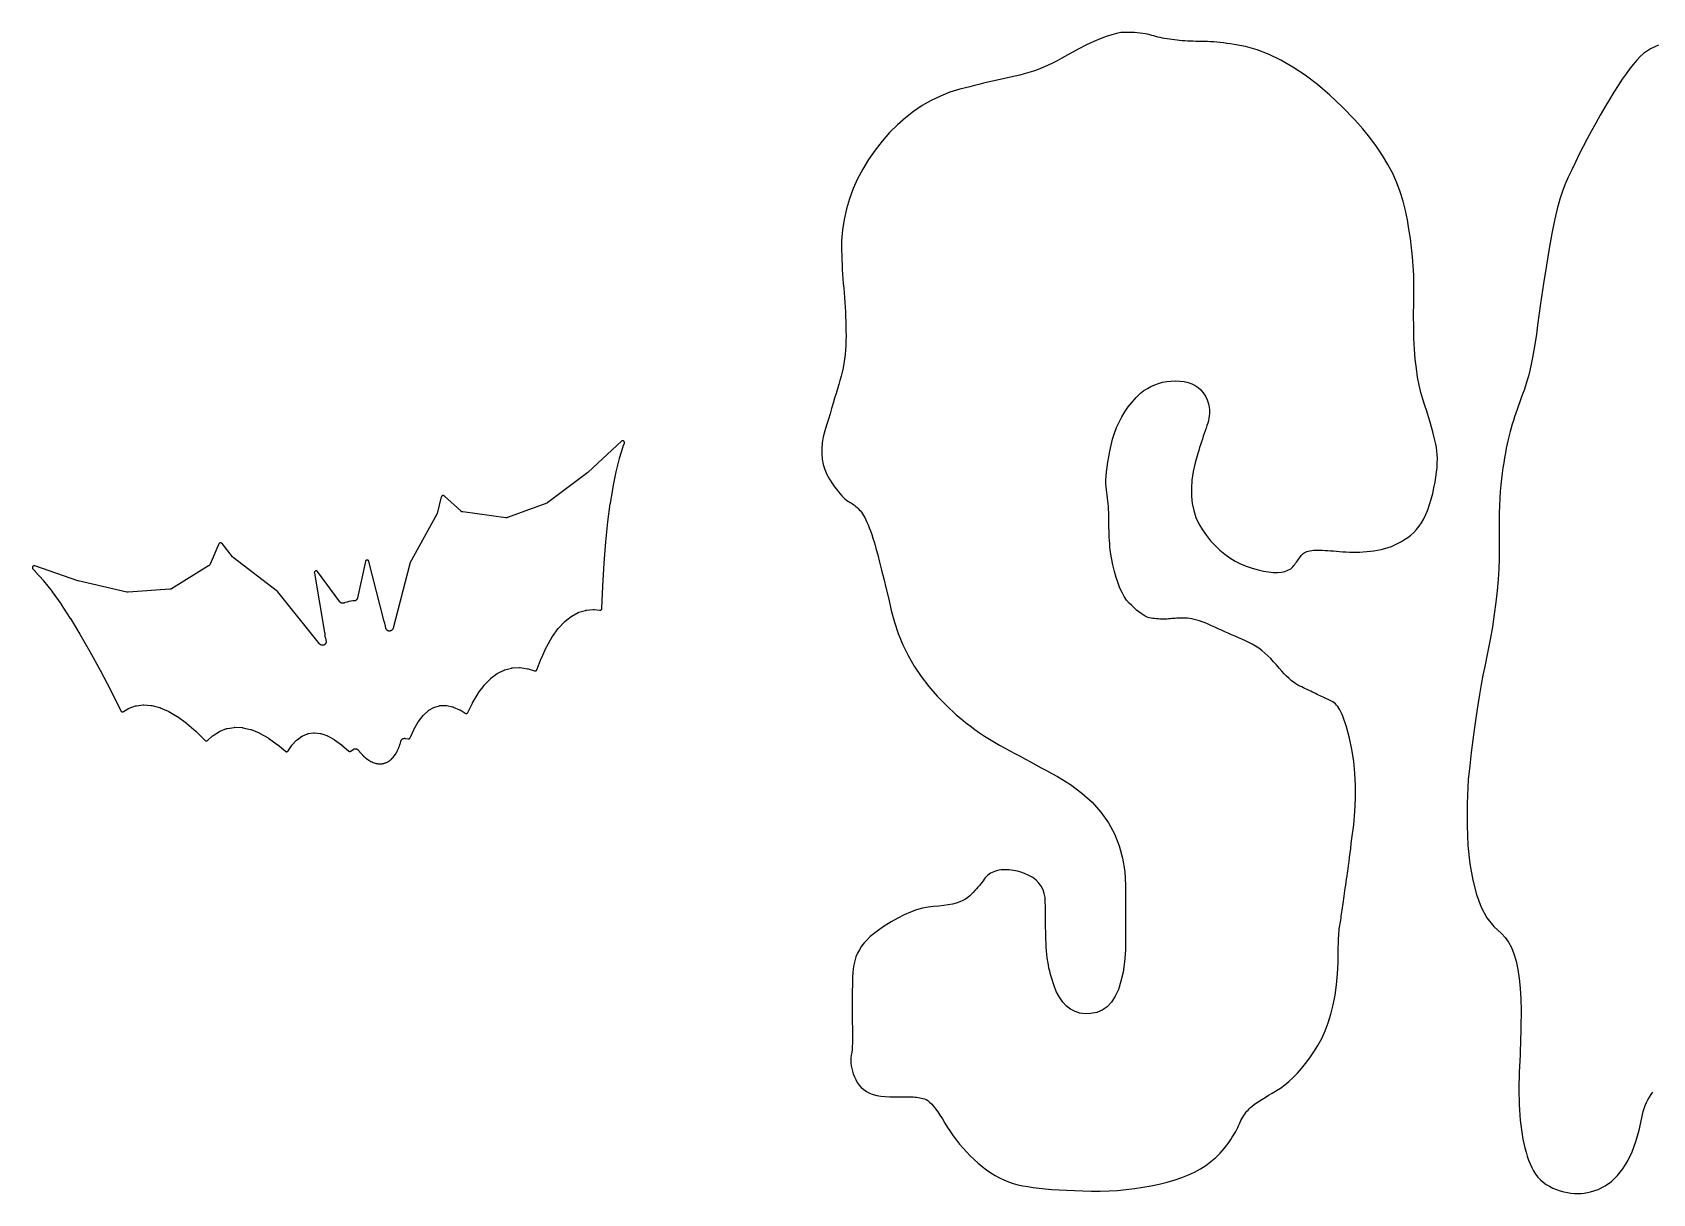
# Model space of a CAD drawing. Header units: millimetres. Extents: x 5 to 295, y 5 to 132.
# Drawn here: x 7 to 86.2, y 6.7 to 63.5 of the extents above; entities that cross this region are included whole.
import ezdxf

# ---------------------------------------------------------------- set-up
doc = ezdxf.new("R2010")
doc.units = ezdxf.units.MM

msp = doc.modelspace()

# ---------------------------------------------------------------- linework, layer by layer
at = {"layer": 'Schnitt'}
for points in [[(46.613, 53.84), (46.566, 53.312), (46.567, 53.077), (46.57, 52.841), (46.576, 52.607), (46.584, 52.373), (46.594, 52.14), (46.606, 51.908), (46.62, 51.676), (46.637, 51.445), (46.656, 51.215), (46.677, 50.986), (46.698, 50.757), (46.717, 50.527), (46.733, 50.296), (46.748, 50.064), (46.76, 49.832), (46.77, 49.599), (46.778, 49.365), (46.783, 49.131), (46.786, 48.896), (46.788, 48.66), (46.785, 48.425), (46.776, 48.194), (46.761, 47.967), (46.74, 47.744), (46.714, 47.524), (46.681, 47.308), (46.643, 47.096), (46.599, 46.887), (46.548, 46.682), (46.492, 46.481), (46.432, 46.277), (46.368, 46.063), (46.302, 45.84), (46.232, 45.607), (46.16, 45.364), (46.084, 45.112), (46.006, 44.85), (45.925, 44.578), (45.841, 44.297), (45.754, 44.007), (45.678, 43.715), (45.627, 43.431), (45.601, 43.154), (45.6, 42.884), (45.624, 42.622), (45.674, 42.367), (45.748, 42.12), (45.848, 41.88), (45.973, 41.647), (46.123, 41.422), (46.224, 41.28), (46.321, 41.15), (46.413, 41.032), (46.501, 40.926), (46.584, 40.831), (46.664, 40.748), (46.738, 40.678), (46.808, 40.618), (46.874, 40.571), (46.935, 40.536), (46.994, 40.505), (47.052, 40.471), (47.109, 40.434), (47.166, 40.394), (47.221, 40.351), (47.276, 40.305), (47.331, 40.257), (47.384, 40.205), (47.437, 40.15), (47.489, 40.093), (47.541, 40.028), (47.594, 39.952), (47.648, 39.865), (47.702, 39.768), (47.757, 39.659), (47.813, 39.539), (47.869, 39.408), (47.926, 39.265), (47.984, 39.112), (48.043, 38.948), (48.106, 38.758), (48.176, 38.527), (48.254, 38.255), (48.339, 37.943), (48.431, 37.591), (48.531, 37.197), (48.638, 36.764), (48.752, 36.289), (48.874, 35.774), (49.003, 35.218), (49.155, 34.649), (49.343, 34.093), (49.568, 33.55), (49.83, 33.02), (50.129, 32.504), (50.466, 32.001), (50.838, 31.511), (51.248, 31.035), (51.695, 30.572), (52.179, 30.122), (52.402, 29.933), (52.628, 29.75), (52.857, 29.573), (53.089, 29.401), (53.324, 29.236), (53.561, 29.076), (53.802, 28.923), (54.046, 28.775), (54.293, 28.633), (54.542, 28.497), (54.794, 28.364), (55.047, 28.229), (55.302, 28.092), (55.559, 27.954), (55.816, 27.814), (56.075, 27.673), (56.336, 27.531), (56.598, 27.387), (56.862, 27.241), (57.127, 27.094), (57.759, 26.709), (58.324, 26.291), (58.822, 25.84), (59.254, 25.357), (59.62, 24.842), (59.919, 24.294), (60.152, 23.713), (60.318, 23.1), (60.417, 22.455), (60.451, 21.777), (60.451, 20.152), (60.451, 20.003), (60.451, 19.854), (60.451, 19.702), (60.451, 19.549), (60.451, 19.395), (60.451, 19.239), (60.451, 19.082), (60.451, 18.923), (60.451, 18.763), (60.451, 18.601), (60.407, 18.038), (60.335, 17.532), (60.236, 17.081), (60.108, 16.687), (59.952, 16.348), (59.768, 16.066), (59.556, 15.84), (59.316, 15.67), (59.048, 15.557), (58.752, 15.499), (58.48, 15.49), (58.226, 15.523), (57.99, 15.597), (57.771, 15.712), (57.57, 15.868), (57.387, 16.066), (57.222, 16.306), (57.074, 16.586), (56.944, 16.908), (56.832, 17.272), (56.789, 17.421), (56.751, 17.574), (56.715, 17.731), (56.684, 17.892), (56.656, 18.056), (56.632, 18.224), (56.612, 18.396), (56.595, 18.571), (56.582, 18.751), (56.573, 18.933), (56.566, 19.12), (56.56, 19.31), (56.554, 19.504), (56.55, 19.701), (56.546, 19.903), (56.542, 20.108), (56.54, 20.316), (56.538, 20.529), (56.537, 20.745), (56.536, 20.964), (56.524, 21.179), (56.486, 21.378), (56.423, 21.563), (56.335, 21.732), (56.222, 21.888), (56.084, 22.028), (55.921, 22.153), (55.733, 22.264), (55.519, 22.36), (55.281, 22.441), (55.178, 22.469), (55.076, 22.492), (54.974, 22.51), (54.873, 22.524), (54.773, 22.534), (54.674, 22.539), (54.575, 22.54), (54.477, 22.536), (54.38, 22.528), (54.284, 22.515), (54.19, 22.498), (54.101, 22.474), (54.016, 22.444), (53.935, 22.409), (53.859, 22.368), (53.787, 22.32), (53.72, 22.267), (53.657, 22.208), (53.599, 22.143), (53.545, 22.072), (53.492, 21.998), (53.434, 21.921), (53.374, 21.844), (53.309, 21.765), (53.241, 21.684), (53.169, 21.602), (53.093, 21.519), (53.013, 21.434), (52.93, 21.348), (52.844, 21.26), (52.746, 21.175), (52.631, 21.097), (52.498, 21.027), (52.347, 20.964), (52.179, 20.909), (51.993, 20.861), (51.789, 20.82), (51.567, 20.787), (51.328, 20.761), (51.071, 20.743), (50.801, 20.715), (50.522, 20.66), (50.234, 20.579), (49.937, 20.471), (49.631, 20.337), (49.316, 20.176), (48.993, 19.988), (48.661, 19.774), (48.319, 19.533), (47.969, 19.266), (47.815, 19.115), (47.675, 18.958), (47.552, 18.796), (47.443, 18.628), (47.351, 18.453), (47.274, 18.273), (47.212, 18.087), (47.166, 17.895), (47.135, 17.697), (47.12, 17.493), (47.113, 17.285), (47.107, 17.074), (47.101, 16.86), (47.096, 16.642), (47.092, 16.422), (47.089, 16.199), (47.086, 15.973), (47.084, 15.744), (47.083, 15.512), (47.083, 15.278), (47.096, 15.047), (47.105, 14.827), (47.111, 14.618), (47.113, 14.421), (47.111, 14.234), (47.105, 14.059), (47.096, 13.895), (47.083, 13.741), (47.066, 13.599), (47.046, 13.468), (47.029, 13.342), (47.022, 13.214), (47.026, 13.085), (47.04, 12.954), (47.065, 12.822), (47.099, 12.688), (47.144, 12.553), (47.2, 12.416), (47.265, 12.278), (47.341, 12.139), (47.43, 12.005), (47.535, 11.886), (47.655, 11.781), (47.791, 11.69), (47.942, 11.613), (48.108, 11.549), (48.29, 11.5), (48.488, 11.465), (48.701, 11.444), (48.929, 11.437), (49.816, 11.437), (49.903, 11.436), (49.99, 11.433), (50.075, 11.427), (50.158, 11.419), (50.24, 11.409), (50.321, 11.397), (50.4, 11.383), (50.477, 11.366), (50.553, 11.347), (50.628, 11.326), (50.704, 11.295), (50.786, 11.244), (50.873, 11.173), (50.965, 11.084), (51.062, 10.976), (51.164, 10.848), (51.272, 10.701), (51.384, 10.535), (51.502, 10.349), (51.625, 10.145), (51.754, 9.932), (51.891, 9.724), (52.035, 9.519), (52.186, 9.318), (52.345, 9.12), (52.511, 8.926), (52.685, 8.736), (52.866, 8.549), (53.054, 8.367), (53.25, 8.188), (53.451, 8.017), (53.656, 7.86), (53.865, 7.716), (54.077, 7.585), (54.293, 7.467), (54.513, 7.363), (54.736, 7.272), (54.963, 7.195), (55.194, 7.131), (55.429, 7.08), (55.675, 7.037), (55.941, 6.998), (56.227, 6.963), (56.533, 6.932), (56.859, 6.904), (57.205, 6.88), (57.571, 6.86), (57.957, 6.843), (58.363, 6.83), (58.789, 6.821), (59.222, 6.82), (59.65, 6.832), (60.073, 6.856), (60.49, 6.892), (60.903, 6.941), (61.31, 7.003), (61.712, 7.077), (62.109, 7.164), (62.501, 7.263), (62.888, 7.375), (63.219, 7.486), (63.535, 7.611), (63.834, 7.752), (64.117, 7.907), (64.383, 8.077), (64.634, 8.261), (64.868, 8.461), (65.086, 8.675), (65.287, 8.904), (65.473, 9.148), (65.545, 9.25), (65.613, 9.351), (65.678, 9.451), (65.739, 9.549), (65.796, 9.646), (65.849, 9.741), (65.899, 9.835), (65.945, 9.928), (65.988, 10.018), (66.027, 10.108), (66.065, 10.195), (66.105, 10.279), (66.147, 10.36), (66.192, 10.439), (66.239, 10.514), (66.288, 10.586), (66.339, 10.656), (66.393, 10.722), (66.449, 10.786), (66.507, 10.846), (66.573, 10.908), (66.654, 10.976), (66.75, 11.05), (66.861, 11.13), (66.987, 11.216), (67.127, 11.307), (67.282, 11.405), (67.452, 11.508), (67.637, 11.617), (67.836, 11.733), (68.042, 11.861), (68.248, 12.01), (68.453, 12.18), (68.657, 12.371), (68.861, 12.582), (69.063, 12.814), (69.265, 13.066), (69.467, 13.34), (69.667, 13.634), (69.867, 13.948), (70.056, 14.287), (70.226, 14.654), (70.376, 15.049), (70.505, 15.473), (70.615, 15.924), (70.705, 16.403), (70.774, 16.91), (70.824, 17.446), (70.854, 18.009), (70.864, 18.601), (70.865, 18.759), (70.867, 18.91), (70.871, 19.052), (70.876, 19.186), (70.883, 19.312), (70.891, 19.43), (70.9, 19.539), (70.911, 19.641), (70.924, 19.734), (70.938, 19.82), (70.953, 19.902), (70.967, 19.988), (70.982, 20.077), (70.997, 20.168), (71.012, 20.263), (71.027, 20.36), (71.041, 20.461), (71.056, 20.564), (71.071, 20.67), (71.086, 20.78), (71.101, 20.892), (71.117, 21.009), (71.133, 21.129), (71.151, 21.252), (71.169, 21.38), (71.188, 21.511), (71.207, 21.646), (71.227, 21.784), (71.248, 21.926), (71.27, 22.072), (71.293, 22.225), (71.316, 22.388), (71.34, 22.562), (71.365, 22.746), (71.39, 22.94), (71.416, 23.145), (71.443, 23.359), (71.471, 23.585), (71.5, 23.82), (71.529, 24.066), (71.617, 24.738), (71.676, 25.393), (71.706, 26.031), (71.706, 26.654), (71.676, 27.26), (71.617, 27.851), (71.529, 28.424), (71.411, 28.982), (71.263, 29.523), (71.086, 30.048), (71.04, 30.162), (70.993, 30.267), (70.943, 30.363), (70.891, 30.45), (70.836, 30.528), (70.78, 30.598), (70.721, 30.658), (70.66, 30.71), (70.597, 30.753), (70.532, 30.787), (70.465, 30.817), (70.397, 30.848), (70.329, 30.879), (70.26, 30.911), (70.19, 30.944), (70.12, 30.977), (70.048, 31.012), (69.976, 31.047), (69.904, 31.083), (69.83, 31.119), (69.755, 31.157), (69.678, 31.195), (69.599, 31.233), (69.517, 31.273), (69.433, 31.313), (69.347, 31.354), (69.259, 31.396), (69.168, 31.438), (69.076, 31.482), (68.981, 31.525), (68.883, 31.576), (68.781, 31.638), (68.676, 31.712), (68.567, 31.797), (68.455, 31.895), (68.338, 32.004), (68.218, 32.125), (68.095, 32.258), (67.967, 32.403), (67.836, 32.559), (67.701, 32.718), (67.563, 32.867), (67.421, 33.007), (67.275, 33.138), (67.125, 33.261), (66.972, 33.375), (66.815, 33.48), (66.654, 33.576), (66.49, 33.663), (66.322, 33.741), (66.153, 33.815), (65.984, 33.889), (65.816, 33.963), (65.648, 34.037), (65.482, 34.11), (65.316, 34.184), (65.151, 34.258), (64.987, 34.332), (64.823, 34.406), (64.66, 34.48), (64.502, 34.55), (64.35, 34.613), (64.206, 34.668), (64.069, 34.716), (63.94, 34.757), (63.818, 34.79), (63.704, 34.816), (63.597, 34.834), (63.497, 34.845), (63.405, 34.849), (63.317, 34.849), (63.229, 34.847), (63.142, 34.846), (63.056, 34.843), (62.971, 34.84), (62.886, 34.836), (62.803, 34.831), (62.719, 34.825), (62.637, 34.819), (62.555, 34.812), (62.474, 34.806), (62.392, 34.802), (62.308, 34.8), (62.225, 34.8), (62.14, 34.803), (62.055, 34.808), (61.969, 34.815), (61.882, 34.824), (61.794, 34.835), (61.706, 34.849), (61.616, 34.87), (61.521, 34.902), (61.424, 34.946), (61.322, 35.003), (61.217, 35.07), (61.108, 35.15), (60.995, 35.242), (60.879, 35.345), (60.759, 35.46), (60.635, 35.587), (60.513, 35.733), (60.397, 35.904), (60.289, 36.099), (60.186, 36.32), (60.091, 36.566), (60.002, 36.837), (59.919, 37.133), (59.844, 37.455), (59.774, 37.801), (59.712, 38.172), (59.698, 38.334), (59.685, 38.494), (59.674, 38.653), (59.665, 38.81), (59.657, 38.966), (59.65, 39.121), (59.645, 39.274), (59.641, 39.425), (59.639, 39.575), (59.638, 39.723), (59.637, 39.87), (59.634, 40.016), (59.628, 40.16), (59.62, 40.302), (59.611, 40.443), (59.598, 40.583), (59.584, 40.721), (59.567, 40.858), (59.548, 40.993), (59.527, 41.127), (59.51, 41.268), (59.501, 41.426), (59.501, 41.602), (59.51, 41.794), (59.527, 42.004), (59.554, 42.23), (59.589, 42.473), (59.634, 42.734), (59.687, 43.011), (59.749, 43.305), (59.823, 43.603), (59.913, 43.892), (60.018, 44.17), (60.139, 44.44), (60.275, 44.699), (60.427, 44.949), (60.594, 45.19), (60.777, 45.42), (60.975, 45.642), (61.189, 45.853), (61.355, 45.979), (61.526, 46.09), (61.703, 46.186), (61.886, 46.267), (62.075, 46.333), (62.27, 46.385), (62.471, 46.422), (62.678, 46.444), (62.891, 46.451), (63.109, 46.444), (63.323, 46.42), (63.52, 46.376), (63.701, 46.313), (63.866, 46.231), (64.014, 46.13), (64.146, 46.01), (64.262, 45.87), (64.362, 45.711), (64.445, 45.533), (64.513, 45.336), (64.538, 45.246), (64.557, 45.152), (64.568, 45.054), (64.572, 44.952), (64.568, 44.847), (64.557, 44.738), (64.538, 44.625), (64.513, 44.509), (64.479, 44.389), (64.439, 44.265), (64.394, 44.139), (64.35, 44.01), (64.306, 43.879), (64.261, 43.745), (64.217, 43.61), (64.173, 43.472), (64.129, 43.332), (64.084, 43.19), (64.04, 43.046), (63.996, 42.899), (63.865, 42.45), (63.768, 42.017), (63.705, 41.602), (63.677, 41.203), (63.682, 40.822), (63.721, 40.457), (63.794, 40.11), (63.901, 39.779), (64.042, 39.466), (64.217, 39.169), (64.414, 38.891), (64.622, 38.633), (64.84, 38.395), (65.068, 38.177), (65.307, 37.979), (65.555, 37.8), (65.815, 37.642), (66.084, 37.503), (66.364, 37.385), (66.654, 37.286), (66.94, 37.207), (67.207, 37.147), (67.454, 37.107), (67.682, 37.085), (67.891, 37.083), (68.081, 37.1), (68.252, 37.136), (68.403, 37.192), (68.535, 37.266), (68.648, 37.36), (68.692, 37.419), (68.736, 37.477), (68.778, 37.534), (68.82, 37.59), (68.861, 37.646), (68.901, 37.701), (68.941, 37.755), (68.979, 37.809), (69.017, 37.862), (69.055, 37.914), (69.095, 37.963), (69.142, 38.007), (69.195, 38.046), (69.256, 38.079), (69.322, 38.108), (69.396, 38.131), (69.476, 38.149), (69.563, 38.162), (69.656, 38.17), (69.756, 38.172), (69.863, 38.172), (69.975, 38.169), (70.093, 38.166), (70.217, 38.161), (70.347, 38.154), (70.483, 38.146), (70.625, 38.136), (70.772, 38.125), (70.926, 38.113), (71.086, 38.099), (71.249, 38.086), (71.414, 38.078), (71.58, 38.074), (71.747, 38.075), (71.916, 38.08), (72.087, 38.09), (72.259, 38.104), (72.433, 38.122), (72.608, 38.145), (72.784, 38.172), (72.96, 38.206), (73.133, 38.249), (73.303, 38.301), (73.47, 38.361), (73.634, 38.431), (73.795, 38.509), (73.953, 38.596), (74.108, 38.692), (74.26, 38.797), (74.409, 38.911), (74.553, 39.038), (74.688, 39.181), (74.816, 39.342), (74.935, 39.519), (75.046, 39.714), (75.149, 39.926), (75.244, 40.154), (75.331, 40.4), (75.409, 40.662), (75.48, 40.942), (75.542, 41.224), (75.594, 41.493), (75.636, 41.75), (75.669, 41.994), (75.692, 42.225), (75.706, 42.444), (75.71, 42.651), (75.704, 42.844), (75.689, 43.026), (75.665, 43.194), (75.631, 43.364), (75.591, 43.549), (75.543, 43.748), (75.487, 43.963), (75.425, 44.191), (75.354, 44.435), (75.277, 44.694), (75.192, 44.967), (75.1, 45.255), (75, 45.558), (74.902, 45.884), (74.817, 46.243), (74.743, 46.635), (74.681, 47.059), (74.631, 47.515), (74.592, 48.004), (74.566, 48.525), (74.551, 49.079), (74.548, 49.666), (74.557, 50.284), (74.566, 50.728), (74.564, 51.174), (74.551, 51.62), (74.527, 52.069), (74.492, 52.519), (74.446, 52.97), (74.389, 53.423), (74.32, 53.877), (74.241, 54.332), (74.151, 54.79), (74.039, 55.246), (73.898, 55.699), (73.726, 56.15), (73.524, 56.598), (73.292, 57.042), (73.029, 57.484), (72.737, 57.922), (72.414, 58.358), (72.06, 58.791), (71.676, 59.221), (71.059, 59.856), (70.448, 60.432), (69.842, 60.949), (69.242, 61.407), (68.648, 61.806), (68.061, 62.145), (67.479, 62.426), (66.903, 62.648), (66.332, 62.81), (65.768, 62.914), (65.593, 62.942), (65.421, 62.967), (65.253, 62.989), (65.089, 63.008), (64.928, 63.024), (64.771, 63.038), (64.618, 63.048), (64.468, 63.055), (64.322, 63.06), (64.18, 63.061), (64.041, 63.062), (63.903, 63.064), (63.766, 63.068), (63.631, 63.073), (63.497, 63.08), (63.365, 63.088), (63.234, 63.097), (63.105, 63.109), (62.977, 63.121), (62.851, 63.135), (62.727, 63.151), (62.606, 63.168), (62.488, 63.186), (62.372, 63.206), (62.26, 63.227), (62.151, 63.25), (62.044, 63.275), (61.941, 63.301), (61.841, 63.328), (61.743, 63.357), (61.643, 63.385), (61.536, 63.41), (61.422, 63.432), (61.3, 63.451), (61.171, 63.467), (61.034, 63.481), (60.89, 63.491), (60.739, 63.498), (60.58, 63.503), (60.414, 63.504), (60.23, 63.492), (60.019, 63.454), (59.781, 63.391), (59.516, 63.303), (59.223, 63.191), (58.903, 63.052), (58.555, 62.889), (58.18, 62.701), (57.778, 62.487), (57.349, 62.249), (57.113, 62.12), (56.879, 62.001), (56.646, 61.89), (56.415, 61.788), (56.186, 61.695), (55.957, 61.611), (55.731, 61.535), (55.505, 61.469), (55.282, 61.411), (55.059, 61.363), (54.838, 61.318), (54.616, 61.271), (54.395, 61.223), (54.173, 61.174), (53.951, 61.123), (53.73, 61.07), (53.508, 61.016), (53.287, 60.961), (53.065, 60.904), (52.844, 60.846), (52.349, 60.726), (51.869, 60.574), (51.403, 60.389), (50.953, 60.172), (50.517, 59.922), (50.096, 59.64), (49.69, 59.326), (49.299, 58.979), (48.922, 58.599), (48.56, 58.187), (48.208, 57.739), (47.889, 57.283), (47.605, 56.818), (47.355, 56.343), (47.138, 55.86), (46.956, 55.369), (46.808, 54.868), (46.693, 54.358)], [(7.031, 37.389), (7.024, 37.383), (7.018, 37.376), (7.012, 37.369), (7.007, 37.362), (7.003, 37.354), (7, 37.345), (6.998, 37.336), (6.997, 37.328), (6.996, 37.319), (6.996, 37.31), (6.998, 37.301), (7, 37.292), (7.003, 37.284), (7.007, 37.276), (7.011, 37.268), (7.017, 37.261), (7.023, 37.254), (7.129, 37.149), (7.13, 37.148), (7.137, 37.14), (7.138, 37.138), (7.535, 36.685), (7.536, 36.684), (7.541, 36.677), (7.542, 36.676), (7.957, 36.145), (7.958, 36.144), (7.962, 36.139), (7.963, 36.138), (8.395, 35.529), (8.396, 35.529), (8.399, 35.524), (8.4, 35.523), (8.85, 34.837), (8.85, 34.836), (8.853, 34.832), (8.853, 34.832), (9.32, 34.069), (9.32, 34.068), (9.322, 34.065), (9.323, 34.064), (9.806, 33.224), (9.807, 33.224), (9.808, 33.22), (9.809, 33.22), (10.309, 32.303), (10.31, 32.3), (10.828, 31.306), (10.829, 31.303), (11.32, 30.318), (11.324, 30.31), (11.329, 30.303), (11.335, 30.296), (11.341, 30.29), (11.348, 30.285), (11.355, 30.28), (11.363, 30.276), (11.371, 30.273), (11.379, 30.27), (11.388, 30.269), (11.397, 30.268), (11.405, 30.268), (11.414, 30.269), (11.422, 30.27), (11.431, 30.273), (11.439, 30.276), (11.446, 30.28), (11.688, 30.423), (11.69, 30.424), (11.702, 30.43), (11.706, 30.432), (11.72, 30.438), (11.722, 30.439), (12.042, 30.551), (12.044, 30.551), (12.059, 30.556), (12.063, 30.557), (12.078, 30.559), (12.08, 30.56), (12.415, 30.603), (12.417, 30.604), (12.431, 30.605), (12.436, 30.605), (12.451, 30.605), (12.453, 30.604), (12.806, 30.579), (12.808, 30.579), (12.821, 30.578), (12.825, 30.577), (12.838, 30.574), (12.84, 30.574), (13.214, 30.478), (13.216, 30.477), (13.227, 30.474), (13.23, 30.473), (13.24, 30.469), (13.242, 30.468), (13.638, 30.299), (13.641, 30.298), (13.659, 30.289), (13.661, 30.287), (14.079, 30.043), (14.081, 30.041), (14.095, 30.033), (14.096, 30.031), (14.535, 29.71), (14.537, 29.708), (14.547, 29.7), (14.549, 29.699), (15.007, 29.3), (15.008, 29.299), (15.016, 29.292), (15.017, 29.29), (15.439, 28.87), (15.446, 28.864), (15.453, 28.859), (15.461, 28.854), (15.469, 28.85), (15.478, 28.847), (15.486, 28.845), (15.495, 28.844), (15.505, 28.844), (15.514, 28.845), (15.523, 28.846), (15.531, 28.849), (15.54, 28.852), (15.548, 28.856), (15.555, 28.861), (15.562, 28.867), (15.809, 29.088), (15.81, 29.09), (15.82, 29.097), (15.823, 29.1), (15.833, 29.107), (15.835, 29.108), (16.143, 29.302), (16.145, 29.303), (16.158, 29.31), (16.161, 29.312), (16.174, 29.318), (16.176, 29.319), (16.495, 29.442), (16.497, 29.442), (16.511, 29.447), (16.516, 29.448), (16.531, 29.452), (16.533, 29.452), (16.865, 29.506), (16.867, 29.506), (16.882, 29.508), (16.886, 29.508), (16.901, 29.508), (16.903, 29.508), (17.253, 29.494), (17.255, 29.494), (17.269, 29.493), (17.273, 29.492), (17.286, 29.49), (17.288, 29.489), (17.659, 29.404), (17.661, 29.404), (17.672, 29.401), (17.675, 29.4), (17.686, 29.396), (17.688, 29.395), (18.081, 29.237), (18.083, 29.236), (18.102, 29.227), (18.104, 29.226), (18.519, 28.993), (18.521, 28.992), (18.535, 28.983), (18.537, 28.981), (18.973, 28.672), (18.974, 28.67), (18.985, 28.662), (18.987, 28.661), (19.371, 28.334), (19.378, 28.329), (19.386, 28.324), (19.394, 28.32), (19.402, 28.317), (19.411, 28.315), (19.419, 28.313), (19.428, 28.313), (19.437, 28.313), (19.446, 28.315), (19.455, 28.317), (19.463, 28.32), (19.471, 28.323), (19.479, 28.328), (19.486, 28.333), (19.493, 28.339), (19.499, 28.346), (19.504, 28.353), (19.673, 28.604), (19.674, 28.605), (19.68, 28.614), (19.682, 28.617), (19.69, 28.626), (19.691, 28.627), (19.917, 28.873), (19.919, 28.875), (19.929, 28.885), (19.932, 28.888), (19.943, 28.897), (19.945, 28.898), (20.177, 29.068), (20.179, 29.069), (20.194, 29.079), (20.198, 29.081), (20.214, 29.089), (20.216, 29.09), (20.455, 29.19), (20.456, 29.191), (20.468, 29.195), (20.472, 29.196), (20.483, 29.199), (20.487, 29.2), (20.499, 29.202), (20.501, 29.203), (20.751, 29.238), (20.753, 29.238), (20.765, 29.239), (20.769, 29.24), (20.78, 29.24), (20.784, 29.24), (20.796, 29.239), (20.798, 29.239), (21.068, 29.209), (21.071, 29.209), (21.086, 29.206), (21.091, 29.205), (21.106, 29.201), (21.108, 29.2), (21.403, 29.101), (21.405, 29.101), (21.417, 29.096), (21.42, 29.095), (21.432, 29.089), (21.433, 29.088), (21.754, 28.915), (21.756, 28.914), (21.774, 28.903), (21.776, 28.901), (22.12, 28.652), (22.122, 28.65), (22.134, 28.64), (22.136, 28.639), (22.455, 28.353), (22.462, 28.347), (22.47, 28.342), (22.478, 28.338), (22.486, 28.334), (22.495, 28.332), (22.504, 28.33), (22.513, 28.33), (22.522, 28.33), (22.531, 28.331), (22.54, 28.333), (22.549, 28.336), (22.557, 28.34), (22.565, 28.345), (22.688, 28.427), (22.69, 28.429), (22.703, 28.436), (22.707, 28.438), (22.719, 28.444), (22.723, 28.446), (22.736, 28.45), (22.74, 28.451), (22.753, 28.455), (22.758, 28.455), (22.771, 28.457), (22.776, 28.458), (22.789, 28.458), (22.794, 28.458), (22.807, 28.457), (22.811, 28.457), (22.825, 28.455), (22.829, 28.454), (22.842, 28.45), (22.847, 28.449), (22.859, 28.444), (22.863, 28.442), (22.875, 28.436), (22.879, 28.434), (22.891, 28.427), (22.894, 28.424), (22.905, 28.416), (22.908, 28.413), (22.918, 28.404), (22.921, 28.401), (22.931, 28.39), (22.932, 28.388), (22.94, 28.378), (22.941, 28.377), (22.942, 28.376), (22.942, 28.375), (22.989, 28.318), (22.99, 28.317), (22.99, 28.317), (22.991, 28.316), (23.038, 28.262), (23.039, 28.261), (23.04, 28.26), (23.04, 28.259), (23.088, 28.207), (23.089, 28.206), (23.089, 28.205), (23.09, 28.204), (23.138, 28.156), (23.139, 28.155), (23.14, 28.154), (23.141, 28.153), (23.188, 28.107), (23.189, 28.106), (23.191, 28.105), (23.192, 28.104), (23.239, 28.06), (23.241, 28.059), (23.242, 28.058), (23.243, 28.057), (23.291, 28.017), (23.292, 28.016), (23.293, 28.015), (23.294, 28.014), (23.342, 27.976), (23.344, 27.975), (23.345, 27.974), (23.346, 27.973), (23.394, 27.939), (23.395, 27.937), (23.397, 27.936), (23.398, 27.935), (23.446, 27.904), (23.447, 27.903), (23.449, 27.902), (23.45, 27.901), (23.498, 27.872), (23.499, 27.871), (23.501, 27.87), (23.503, 27.869), (23.55, 27.843), (23.552, 27.842), (23.553, 27.841), (23.555, 27.84), (23.602, 27.817), (23.604, 27.816), (23.606, 27.815), (23.608, 27.814), (23.654, 27.794), (23.656, 27.793), (23.658, 27.793), (23.66, 27.792), (23.705, 27.775), (23.708, 27.774), (23.71, 27.773), (23.712, 27.772), (23.757, 27.758), (23.759, 27.757), (23.762, 27.756), (23.764, 27.756), (23.808, 27.744), (23.811, 27.744), (23.813, 27.743), (23.816, 27.743), (23.859, 27.734), (23.862, 27.733), (23.864, 27.733), (23.867, 27.732), (23.91, 27.726), (23.913, 27.726), (23.915, 27.726), (23.918, 27.726), (23.96, 27.722), (23.963, 27.722), (23.966, 27.722), (23.969, 27.722), (24.01, 27.721), (24.013, 27.721), (24.016, 27.721), (24.019, 27.721), (24.06, 27.723), (24.063, 27.723), (24.066, 27.724), (24.068, 27.724), (24.109, 27.728), (24.112, 27.729), (24.114, 27.729), (24.117, 27.73), (24.157, 27.737), (24.16, 27.737), (24.163, 27.738), (24.166, 27.739), (24.205, 27.748), (24.208, 27.749), (24.21, 27.75), (24.213, 27.751), (24.252, 27.763), (24.255, 27.764), (24.257, 27.765), (24.26, 27.766), (24.298, 27.781), (24.301, 27.782), (24.303, 27.783), (24.306, 27.784), (24.344, 27.802), (24.346, 27.803), (24.349, 27.804), (24.351, 27.805), (24.388, 27.826), (24.391, 27.827), (24.393, 27.828), (24.396, 27.83), (24.432, 27.853), (24.434, 27.854), (24.437, 27.856), (24.439, 27.857), (24.475, 27.883), (24.477, 27.884), (24.479, 27.886), (24.481, 27.887), (24.517, 27.916), (24.519, 27.917), (24.521, 27.919), (24.523, 27.921), (24.558, 27.952), (24.56, 27.954), (24.561, 27.955), (24.563, 27.957), (24.597, 27.991), (24.599, 27.993), (24.601, 27.994), (24.602, 27.996), (24.636, 28.033), (24.637, 28.035), (24.639, 28.036), (24.64, 28.038), (24.673, 28.078), (24.675, 28.079), (24.676, 28.081), (24.677, 28.083), (24.71, 28.125), (24.711, 28.127), (24.712, 28.129), (24.713, 28.13), (24.744, 28.176), (24.745, 28.177), (24.746, 28.179), (24.747, 28.18), (24.778, 28.229), (24.779, 28.23), (24.78, 28.232), (24.781, 28.233), (24.81, 28.284), (24.811, 28.286), (24.812, 28.287), (24.813, 28.289), (24.841, 28.343), (24.842, 28.344), (24.842, 28.345), (24.843, 28.347), (24.87, 28.403), (24.871, 28.405), (24.872, 28.406), (24.872, 28.407), (24.898, 28.466), (24.899, 28.468), (24.9, 28.469), (24.9, 28.47), (24.925, 28.532), (24.925, 28.533), (24.926, 28.534), (24.926, 28.536), (24.95, 28.6), (24.95, 28.601), (24.951, 28.602), (24.951, 28.603), (24.973, 28.67), (24.974, 28.671), (24.974, 28.672), (24.975, 28.673), (24.995, 28.742), (24.996, 28.743), (24.996, 28.744), (24.996, 28.745), (25.016, 28.816), (25.016, 28.817), (25.016, 28.818), (25.017, 28.819), (25.02, 28.832), (25.02, 28.834), (25.024, 28.848), (25.026, 28.852), (25.031, 28.864), (25.033, 28.869), (25.039, 28.88), (25.042, 28.884), (25.049, 28.895), (25.052, 28.899), (25.06, 28.909), (25.064, 28.913), (25.073, 28.922), (25.076, 28.925), (25.087, 28.934), (25.091, 28.936), (25.102, 28.944), (25.106, 28.946), (25.118, 28.952), (25.122, 28.954), (25.134, 28.959), (25.139, 28.961), (25.152, 28.964), (25.156, 28.965), (25.169, 28.968), (25.174, 28.968), (25.187, 28.969), (25.192, 28.97), (25.205, 28.969), (25.21, 28.969), (25.224, 28.967), (25.226, 28.967), (25.373, 28.942), (25.382, 28.94), (25.391, 28.94), (25.4, 28.941), (25.409, 28.943), (25.418, 28.945), (25.426, 28.949), (25.434, 28.953), (25.442, 28.958), (25.449, 28.964), (25.455, 28.971), (25.461, 28.978), (25.466, 28.985), (25.47, 28.993), (25.645, 29.385), (25.646, 29.387), (25.654, 29.401), (25.655, 29.403), (25.867, 29.77), (25.869, 29.773), (25.88, 29.79), (25.882, 29.793), (26.104, 30.081), (26.105, 30.082), (26.113, 30.092), (26.116, 30.095), (26.125, 30.104), (26.126, 30.105), (26.356, 30.316), (26.357, 30.317), (26.369, 30.327), (26.373, 30.33), (26.386, 30.339), (26.388, 30.34), (26.623, 30.477), (26.625, 30.478), (26.636, 30.483), (26.639, 30.485), (26.649, 30.489), (26.653, 30.491), (26.664, 30.495), (26.666, 30.495), (26.909, 30.565), (26.911, 30.565), (26.923, 30.568), (26.927, 30.569), (26.939, 30.571), (26.942, 30.571), (26.955, 30.572), (26.957, 30.572), (27.215, 30.578), (27.218, 30.578), (27.235, 30.577), (27.24, 30.577), (27.257, 30.574), (27.26, 30.573), (27.541, 30.512), (27.543, 30.512), (27.557, 30.508), (27.561, 30.507), (27.575, 30.502), (27.577, 30.501), (27.884, 30.368), (27.885, 30.368), (27.895, 30.363), (27.898, 30.361), (27.908, 30.356), (27.91, 30.355), (28.166, 30.194), (28.174, 30.19), (28.182, 30.186), (28.19, 30.183), (28.199, 30.181), (28.208, 30.18), (28.217, 30.18), (28.226, 30.181), (28.234, 30.183), (28.243, 30.185), (28.251, 30.188), (28.259, 30.192), (28.267, 30.197), (28.273, 30.203), (28.28, 30.209), (28.286, 30.216), (28.291, 30.223), (28.295, 30.231), (28.513, 30.686), (28.514, 30.688), (28.52, 30.699), (28.521, 30.701), (28.793, 31.161), (28.795, 31.163), (28.804, 31.177), (28.805, 31.179), (29.089, 31.561), (29.091, 31.563), (29.104, 31.579), (29.106, 31.581), (29.401, 31.885), (29.402, 31.886), (29.411, 31.894), (29.413, 31.897), (29.422, 31.904), (29.424, 31.905), (29.728, 32.134), (29.73, 32.135), (29.741, 32.142), (29.744, 32.144), (29.756, 32.151), (29.758, 32.152), (30.072, 32.307), (30.074, 32.308), (30.087, 32.314), (30.091, 32.316), (30.106, 32.32), (30.108, 32.321), (30.433, 32.406), (30.435, 32.407), (30.45, 32.41), (30.455, 32.411), (30.47, 32.412), (30.472, 32.413), (30.813, 32.43), (30.815, 32.43), (30.829, 32.43), (30.833, 32.43), (30.848, 32.428), (30.85, 32.428), (31.211, 32.376), (31.213, 32.376), (31.225, 32.374), (31.229, 32.373), (31.24, 32.369), (31.242, 32.369), (31.557, 32.267), (31.566, 32.264), (31.575, 32.263), (31.584, 32.262), (31.593, 32.263), (31.602, 32.264), (31.611, 32.266), (31.62, 32.269), (31.628, 32.273), (31.636, 32.278), (31.643, 32.283), (31.65, 32.29), (31.656, 32.296), (31.661, 32.304), (31.665, 32.312), (31.669, 32.32), (31.883, 32.875), (31.884, 32.877), (31.888, 32.887), (31.889, 32.888), (32.145, 33.439), (32.146, 33.441), (32.152, 33.453), (32.153, 33.454), (32.423, 33.927), (32.424, 33.929), (32.433, 33.942), (32.434, 33.944), (32.717, 34.338), (32.718, 34.34), (32.731, 34.355), (32.733, 34.358), (33.026, 34.674), (33.027, 34.675), (33.035, 34.683), (33.038, 34.685), (33.046, 34.692), (33.047, 34.694), (33.351, 34.934), (33.352, 34.935), (33.363, 34.943), (33.366, 34.945), (33.378, 34.951), (33.379, 34.952), (33.691, 35.119), (33.693, 35.12), (33.707, 35.126), (33.711, 35.128), (33.725, 35.133), (33.727, 35.133), (34.05, 35.23), (34.052, 35.23), (34.067, 35.234), (34.071, 35.235), (34.086, 35.237), (34.089, 35.237), (34.427, 35.265), (34.429, 35.265), (34.444, 35.265), (34.448, 35.265), (34.462, 35.264), (34.465, 35.264), (34.743, 35.232), (34.751, 35.231), (34.76, 35.232), (34.769, 35.233), (34.777, 35.235), (34.785, 35.237), (34.793, 35.241), (34.801, 35.245), (34.808, 35.25), (34.815, 35.256), (34.821, 35.262), (34.826, 35.269), (34.831, 35.276), (34.835, 35.284), (34.838, 35.292), (34.841, 35.3), (34.842, 35.309), (34.843, 35.318), (34.891, 36.417), (34.891, 36.42), (34.959, 37.539), (34.959, 37.542), (35.043, 38.584), (35.043, 38.584), (35.044, 38.588), (35.044, 38.588), (35.144, 39.553), (35.144, 39.553), (35.145, 39.557), (35.145, 39.558), (35.261, 40.445), (35.261, 40.446), (35.262, 40.45), (35.262, 40.451), (35.394, 41.261), (35.394, 41.262), (35.395, 41.267), (35.395, 41.268), (35.543, 42), (35.543, 42.001), (35.545, 42.008), (35.545, 42.009), (35.708, 42.663), (35.708, 42.664), (35.711, 42.673), (35.711, 42.674), (35.889, 43.25), (35.89, 43.251), (35.893, 43.261), (35.894, 43.263), (35.948, 43.402), (35.95, 43.411), (35.952, 43.42), (35.953, 43.428), (35.954, 43.437), (35.953, 43.446), (35.951, 43.455), (35.949, 43.464), (35.946, 43.472), (35.941, 43.48), (35.937, 43.488), (35.931, 43.495), (35.925, 43.501), (35.918, 43.507), (35.91, 43.512), (35.902, 43.516), (35.894, 43.519), (35.886, 43.522), (35.877, 43.524), (35.868, 43.525), (35.859, 43.525), (35.85, 43.524), (35.841, 43.522), (35.833, 43.519), (35.824, 43.516), (35.817, 43.511), (35.809, 43.506), (35.802, 43.501), (34.177, 41.987), (34.175, 41.985), (34.162, 41.975), (34.161, 41.973), (32.209, 40.501), (32.207, 40.5), (32.195, 40.492), (32.191, 40.49), (32.18, 40.483), (32.176, 40.481), (32.162, 40.476), (32.16, 40.475), (30.238, 39.77), (30.235, 39.769), (30.222, 39.765), (30.218, 39.764), (30.205, 39.761), (30.201, 39.761), (30.188, 39.759), (30.183, 39.759), (30.17, 39.759), (30.166, 39.759), (30.152, 39.76), (30.15, 39.761), (28.042, 40.044), (28.039, 40.044), (28.025, 40.047), (28.021, 40.048), (28.007, 40.052), (28.003, 40.053), (27.99, 40.058), (27.986, 40.06), (27.974, 40.067), (27.97, 40.069), (27.959, 40.077), (27.955, 40.079), (27.944, 40.089), (27.942, 40.09), (27.143, 40.822), (27.136, 40.827), (27.129, 40.832), (27.121, 40.836), (27.113, 40.84), (27.105, 40.842), (27.096, 40.844), (27.087, 40.845), (27.078, 40.845), (27.07, 40.844), (27.061, 40.843), (27.053, 40.84), (27.044, 40.837), (27.037, 40.833), (27.029, 40.828), (27.022, 40.822), (27.016, 40.816), (27.01, 40.809), (27.005, 40.802), (27.001, 40.794), (26.998, 40.786), (26.995, 40.778), (26.786, 39.971), (26.785, 39.969), (26.779, 39.952), (26.777, 39.947), (26.77, 39.931), (26.768, 39.928), (25.461, 37.53), (25.456, 37.52), (25.453, 37.51), (24.632, 34.352), (24.632, 34.349), (24.627, 34.336), (24.626, 34.332), (24.621, 34.32), (24.619, 34.316), (24.613, 34.304), (24.61, 34.3), (24.603, 34.289), (24.6, 34.286), (24.592, 34.276), (24.589, 34.272), (24.579, 34.263), (24.576, 34.26), (24.566, 34.252), (24.562, 34.249), (24.551, 34.242), (24.548, 34.24), (24.536, 34.234), (24.532, 34.232), (24.52, 34.227), (24.516, 34.225), (24.503, 34.222), (24.499, 34.221), (24.486, 34.218), (24.481, 34.217), (24.468, 34.216), (24.464, 34.216), (24.451, 34.216), (24.446, 34.216), (24.433, 34.218), (24.429, 34.218), (24.416, 34.221), (24.412, 34.222), (24.399, 34.226), (24.395, 34.227), (24.383, 34.232), (24.379, 34.234), (24.367, 34.24), (24.363, 34.243), (24.352, 34.25), (24.349, 34.253), (24.339, 34.261), (24.335, 34.264), (24.326, 34.273), (24.323, 34.277), (24.315, 34.287), (24.312, 34.29), (24.305, 34.301), (24.303, 34.305), (24.296, 34.317), (24.294, 34.321), (24.289, 34.333), (24.288, 34.337), (24.284, 34.351), (24.283, 34.353), (24.281, 34.362), (24.28, 34.365), (24.276, 34.386), (24.276, 34.389), (24.274, 34.404), (24.274, 34.407), (24.273, 34.41), (24.273, 34.413), (24.257, 34.501), (24.257, 34.504), (24.256, 34.507), (24.255, 34.509), (24.234, 34.596), (24.233, 34.599), (24.232, 34.602), (24.231, 34.605), (24.204, 34.69), (24.204, 34.693), (24.203, 34.695), (24.201, 34.698), (24.19, 34.729), (24.189, 34.731), (24.183, 34.75), (24.182, 34.753), (23.455, 37.624), (23.453, 37.632), (23.449, 37.64), (23.445, 37.648), (23.44, 37.656), (23.434, 37.663), (23.428, 37.669), (23.421, 37.674), (23.413, 37.679), (23.405, 37.683), (23.397, 37.687), (23.389, 37.689), (23.38, 37.691), (23.371, 37.692), (23.362, 37.691), (23.353, 37.69), (23.344, 37.688), (23.336, 37.686), (23.328, 37.682), (23.32, 37.678), (23.313, 37.673), (23.306, 37.667), (23.3, 37.66), (23.294, 37.653), (23.289, 37.646), (23.285, 37.638), (23.282, 37.629), (23.28, 37.621), (22.893, 35.834), (22.892, 35.832), (22.888, 35.817), (22.887, 35.813), (22.882, 35.8), (22.88, 35.796), (22.874, 35.784), (22.872, 35.78), (22.865, 35.769), (22.862, 35.765), (22.854, 35.754), (22.851, 35.751), (22.841, 35.741), (22.838, 35.738), (22.827, 35.729), (22.824, 35.726), (22.813, 35.719), (22.809, 35.716), (22.797, 35.71), (22.793, 35.708), (22.78, 35.703), (22.776, 35.701), (22.763, 35.697), (22.758, 35.696), (22.745, 35.693), (22.741, 35.693), (22.726, 35.691), (22.724, 35.691), (22.676, 35.689), (22.673, 35.689), (22.67, 35.688), (22.667, 35.688), (22.578, 35.678), (22.575, 35.678), (22.572, 35.677), (22.57, 35.677), (22.482, 35.661), (22.479, 35.661), (22.476, 35.66), (22.473, 35.659), (22.386, 35.638), (22.383, 35.637), (22.381, 35.636), (22.378, 35.636), (22.293, 35.609), (22.29, 35.608), (22.287, 35.607), (22.284, 35.606), (22.24, 35.588), (22.238, 35.587), (22.224, 35.583), (22.219, 35.581), (22.206, 35.578), (22.201, 35.578), (22.188, 35.576), (22.183, 35.576), (22.17, 35.575), (22.165, 35.576), (22.152, 35.577), (22.147, 35.577), (22.134, 35.58), (22.129, 35.581), (22.116, 35.585), (22.112, 35.586), (22.099, 35.591), (22.095, 35.593), (22.083, 35.599), (22.079, 35.602), (22.068, 35.609), (22.064, 35.612), (22.054, 35.621), (22.051, 35.624), (22.041, 35.633), (22.038, 35.637), (22.029, 35.648), (22.027, 35.65), (20.947, 37.125), (20.941, 37.132), (20.935, 37.138), (20.928, 37.144), (20.92, 37.149), (20.913, 37.153), (20.904, 37.156), (20.896, 37.159), (20.887, 37.161), (20.878, 37.161), (20.869, 37.161), (20.86, 37.16), (20.852, 37.159), (20.843, 37.156), (20.835, 37.153), (20.827, 37.148), (20.82, 37.143), (20.813, 37.137), (20.807, 37.131), (20.801, 37.124), (20.796, 37.117), (20.792, 37.109), (20.789, 37.1), (20.786, 37.092), (20.785, 37.083), (20.784, 37.074), (20.784, 37.065), (20.785, 37.056), (21.289, 34.138), (21.29, 34.135), (21.292, 34.116), (21.292, 34.113), (21.294, 34.08), (21.294, 34.077), (21.294, 34.074), (21.294, 34.071), (21.304, 33.982), (21.305, 33.979), (21.305, 33.977), (21.305, 33.974), (21.321, 33.886), (21.322, 33.883), (21.322, 33.88), (21.323, 33.877), (21.344, 33.79), (21.345, 33.788), (21.346, 33.785), (21.347, 33.782), (21.351, 33.767), (21.352, 33.764), (21.357, 33.744), (21.358, 33.741), (21.36, 33.731), (21.36, 33.729), (21.362, 33.715), (21.362, 33.711), (21.362, 33.697), (21.362, 33.693), (21.361, 33.68), (21.361, 33.675), (21.358, 33.662), (21.357, 33.658), (21.354, 33.645), (21.353, 33.641), (21.348, 33.629), (21.346, 33.625), (21.34, 33.613), (21.338, 33.609), (21.331, 33.598), (21.328, 33.595), (21.32, 33.584), (21.317, 33.581), (21.308, 33.571), (21.305, 33.568), (21.295, 33.559), (21.292, 33.557), (21.281, 33.549), (21.277, 33.547), (21.266, 33.54), (21.262, 33.538), (21.25, 33.533), (21.246, 33.531), (21.233, 33.527), (21.229, 33.526), (21.216, 33.523), (21.212, 33.522), (21.199, 33.52), (21.195, 33.52), (21.181, 33.52), (21.177, 33.52), (21.164, 33.521), (21.159, 33.521), (21.146, 33.523), (21.142, 33.524), (21.129, 33.528), (21.125, 33.529), (21.113, 33.534), (21.109, 33.535), (21.097, 33.541), (21.093, 33.543), (21.082, 33.55), (21.078, 33.553), (21.068, 33.561), (21.064, 33.564), (21.055, 33.573), (21.052, 33.576), (21.042, 33.586), (21.041, 33.588), (19.007, 36.139), (18.999, 36.148), (18.991, 36.155), (16.821, 37.814), (16.819, 37.815), (16.806, 37.827), (16.802, 37.831), (16.79, 37.844), (16.788, 37.846), (16.269, 38.498), (16.263, 38.505), (16.256, 38.511), (16.249, 38.516), (16.242, 38.521), (16.234, 38.524), (16.226, 38.528), (16.217, 38.53), (16.208, 38.531), (16.2, 38.532), (16.191, 38.532), (16.182, 38.53), (16.173, 38.528), (16.165, 38.526), (16.157, 38.522), (16.149, 38.517), (16.142, 38.512), (16.136, 38.507), (16.13, 38.5), (16.124, 38.493), (16.12, 38.486), (16.116, 38.478), (15.683, 37.485), (15.682, 37.483), (15.675, 37.469), (15.673, 37.465), (15.666, 37.454), (15.663, 37.45), (15.655, 37.439), (15.652, 37.436), (15.642, 37.426), (15.639, 37.423), (15.629, 37.414), (15.625, 37.411), (15.613, 37.403), (15.611, 37.402), (13.801, 36.286), (13.799, 36.284), (13.786, 36.278), (13.782, 36.276), (13.77, 36.27), (13.766, 36.269), (13.754, 36.265), (13.75, 36.264), (13.737, 36.261), (13.733, 36.26), (13.719, 36.259), (13.716, 36.258), (11.673, 36.12), (11.671, 36.12), (11.657, 36.12), (11.652, 36.12), (11.639, 36.121), (11.635, 36.122), (11.62, 36.124), (11.618, 36.125), (9.236, 36.675), (9.234, 36.676), (9.219, 36.68), (9.216, 36.681), (7.115, 37.403), (7.107, 37.405), (7.098, 37.407), (7.089, 37.408), (7.08, 37.408), (7.071, 37.407), (7.062, 37.405), (7.054, 37.402), (7.046, 37.398), (7.038, 37.394)]]:
    msp.add_lwpolyline(points, close=True, dxfattribs=at)
msp.add_lwpolyline([(86.521, 62.881), (86.137, 62.699), (85.783, 62.47), (85.631, 62.325), (85.471, 62.153), (85.303, 61.955), (85.127, 61.732), (84.943, 61.483), (84.75, 61.208), (84.55, 60.907), (84.341, 60.58), (84.124, 60.227), (83.899, 59.849), (83.674, 59.458), (83.455, 59.07), (83.242, 58.684), (83.037, 58.301), (82.838, 57.919), (82.645, 57.54), (82.46, 57.163), (82.28, 56.788), (82.108, 56.415), (81.942, 56.045), (81.823, 55.737), (81.7, 55.345), (81.574, 54.869), (81.446, 54.308), (81.314, 53.663), (81.18, 52.934), (81.043, 52.121), (80.902, 51.224), (80.759, 50.242), (80.613, 49.177), (80.553, 48.746), (80.492, 48.341), (80.429, 47.96), (80.365, 47.605), (80.299, 47.275), (80.232, 46.97), (80.163, 46.69), (80.093, 46.435), (80.021, 46.206), (79.948, 46.001), (79.875, 45.81), (79.805, 45.62), (79.737, 45.432), (79.67, 45.245), (79.607, 45.059), (79.545, 44.875), (79.485, 44.693), (79.428, 44.512), (79.373, 44.333), (79.32, 44.155), (79.269, 43.973), (79.22, 43.782), (79.172, 43.583), (79.125, 43.375), (79.08, 43.158), (79.037, 42.932), (78.995, 42.697), (78.954, 42.453), (78.915, 42.2), (78.877, 41.939), (78.843, 41.663), (78.812, 41.366), (78.786, 41.048), (78.765, 40.71), (78.748, 40.351), (78.735, 39.971), (78.727, 39.571), (78.724, 39.15), (78.724, 38.709), (78.73, 38.246), (78.729, 37.763), (78.713, 37.26), (78.682, 36.735), (78.635, 36.19), (78.573, 35.624), (78.495, 35.038), (78.401, 34.431), (78.292, 33.803), (78.168, 33.155), (78.028, 32.486), (77.94, 32.058), (77.854, 31.602), (77.769, 31.119), (77.685, 30.607), (77.603, 30.067), (77.523, 29.499), (77.444, 28.903), (77.366, 28.279), (77.29, 27.627), (77.216, 26.947), (77.165, 25.781), (77.162, 24.707), (77.207, 23.725), (77.298, 22.834), (77.437, 22.035), (77.623, 21.328), (77.857, 20.712), (78.137, 20.187), (78.465, 19.755), (78.84, 19.413), (79.023, 19.229), (79.186, 19.003), (79.33, 18.733), (79.455, 18.421), (79.56, 18.066), (79.647, 17.667), (79.714, 17.227), (79.762, 16.743), (79.791, 16.216), (79.8, 15.647), (79.8, 15.38), (79.797, 15.112), (79.794, 14.843), (79.789, 14.572), (79.782, 14.299), (79.774, 14.025), (79.764, 13.75), (79.753, 13.473), (79.741, 13.194), (79.727, 12.914), (79.714, 12.635), (79.704, 12.36), (79.699, 12.089), (79.697, 11.821), (79.699, 11.557), (79.704, 11.297), (79.714, 11.04), (79.727, 10.787), (79.743, 10.538), (79.763, 10.292), (79.788, 10.052), (79.818, 9.817), (79.853, 9.588), (79.893, 9.365), (79.939, 9.148), (79.989, 8.936), (80.045, 8.731), (80.106, 8.532), (80.172, 8.338), (80.244, 8.151), (80.323, 7.972), (80.413, 7.805), (80.515, 7.65), (80.628, 7.507), (80.751, 7.375), (80.886, 7.256), (81.032, 7.148), (81.189, 7.052), (81.357, 6.967), (81.536, 6.895), (81.719, 6.834), (81.898, 6.784), (82.073, 6.746), (82.245, 6.718), (82.413, 6.701), (82.577, 6.696), (82.738, 6.701), (82.895, 6.718), (83.048, 6.746), (83.198, 6.784), (83.568, 6.9), (83.913, 7.071), (84.23, 7.296), (84.521, 7.576), (84.786, 7.911), (85.023, 8.3), (85.235, 8.744), (85.419, 9.242), (85.577, 9.795), (85.709, 10.403), (85.742, 10.563), (85.781, 10.718), (85.827, 10.867), (85.88, 11.012), (85.94, 11.151), (86.006, 11.285), (86.078, 11.414), (86.158, 11.538), (86.244, 11.656)], dxfattribs=at)

doc.saveas('drawing.dxf')
